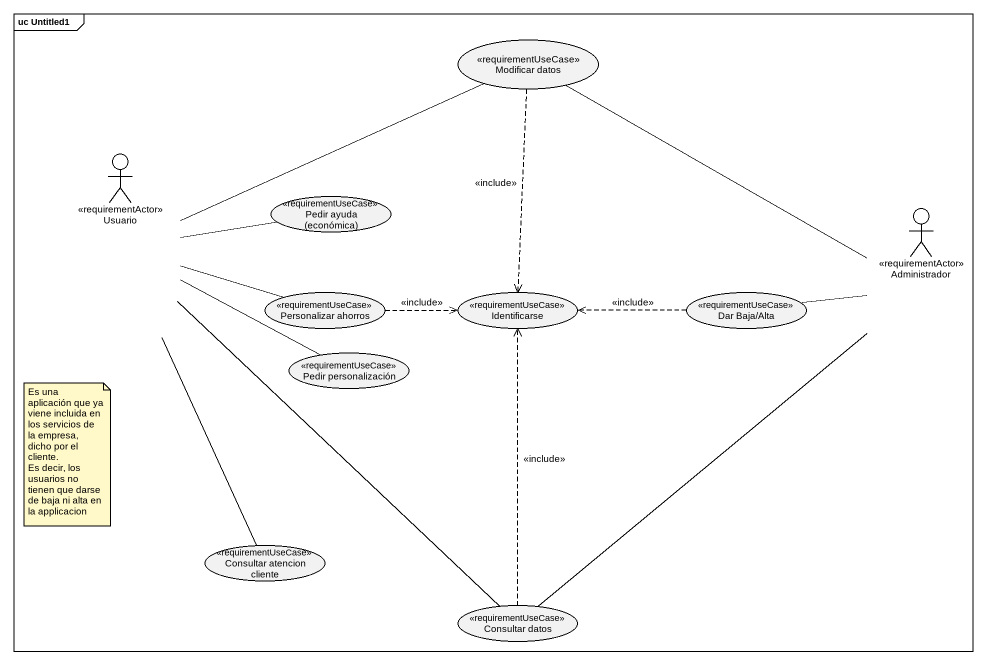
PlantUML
@startuml
mainframe uc Untitled1
usecase "Modificar datos" as Modificar_datos <<requirementUseCase>>
actor Usuario <<requirementActor>>
usecase "Pedir ayuda (económica)" as Pedir_ayuda_económica <<requirementUseCase>>
actor Administrador <<requirementActor>>
usecase "Personalizar ahorros" as Personalizar_ahorros <<requirementUseCase>>
usecase Identificarse <<requirementUseCase>>
usecase "Dar Baja/Alta" as Dar_Baja_Alta <<requirementUseCase>>
usecase "Pedir personalización" as Pedir_personalización <<requirementUseCase>>
usecase "Consultar atencion cliente" as Consultar_atencion_cliente <<requirementUseCase>>
usecase "Consultar datos" as Consultar_datos <<requirementUseCase>>
Modificar_datos ..> Identificarse : <<include>>
Usuario -right- Modificar_datos
Usuario -right- Pedir_ayuda_económica
Usuario -right- Personalizar_ahorros
Usuario -right- Pedir_personalización
Usuario -- Consultar_atencion_cliente
Usuario -- Consultar_datos
Administrador -left- Modificar_datos
Administrador -left- Dar_Baja_Alta
Administrador -- Consultar_datos
Personalizar_ahorros .right.> Identificarse : <<include>>
Dar_Baja_Alta .left.> Identificarse : <<include>>
Consultar_datos .up.> Identificarse : <<include>>
note as N1
  Es una aplicación que ya viene incluida en los servicios de la empresa, dicho por el cliente.
  Es decir, los usuarios no tienen que darse de baja ni alta en la applicacion
end note
@enduml
